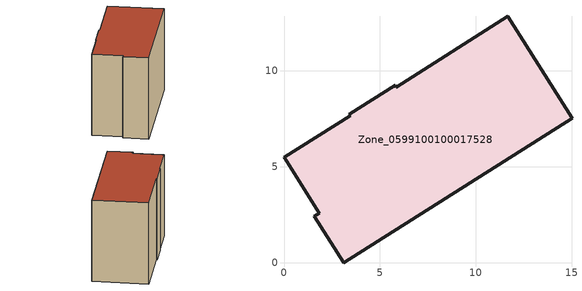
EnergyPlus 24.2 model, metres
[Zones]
Zone_0599100100017528
 floor ground (C_G): 1.59,2.41 1.84,2.59 0,5.5 3.44,7.66 3.4,7.74 5.8,9.24 5.85,9.16 11.68,12.84 15.01,7.54 3.11,0 z0
 wall outside (C_F): 1.84,2.59 1.59,2.41 3.11,0 15.01,7.54 11.68,12.84 5.85,9.16 5.8,9.24 3.4,7.74 3.44,7.66 0,5.5 1.84,2.59 z0:9.57
 roof outside (C_R): 5.8,9.24 3.4,7.74 3.44,7.66 0,5.5 1.84,2.59 1.59,2.41 3.11,0 15.01,7.54 11.68,12.84 5.85,9.16 z9.57
[BUILDING]
Pand.0599100100017528: North Axis=0; Terrain=City; Loads Convergence Tolerance Value=0.04; Temperature Convergence Tolerance Value=0.4; Solar Distribution=FullExterior; Maximum Number of Warmup Days=25; Minimum Number of Warmup Days=1
[Site:Location]
Rotterdam.The.Hague.AP_ZH_NLD Design_Conditions: Latitude=51.96; Longitude=4.45; Time Zone=1; Elevation=-4.5
[SITE:GROUNDTEMPERATURE:BUILDINGSURFACE]
18, 18, 18, 18, 18, 18, 18, 18, 18, 18, 18, 18
[MATERIAL] Thermal Absorptance=0.9; Solar Absorptance=0.7; Visible Absorptance=0.7
Name | Roughness | Thickness | Conductivity | Density | Specific Heat
G.TC.2015-2018 | MediumSmooth | 0.15 | 0.0428571 | 540 | 1210
F.TC.2015-2018 | Rough | 0.3 | 0.0666667 | 1920 | 840
R.TC.2015-2018 | MediumRough | 0.2 | 0.0333333 | 1500 | 1000
[CONSTRUCTION]
C_G: G.TC.2015-2018
C_F: F.TC.2015-2018
C_R: R.TC.2015-2018
[ZONE]
Zone_0599100100017528: Type=1; Multiplier=1; Ceiling Height=Autocalculate; Volume=Autocalculate; Floor Area=autocalculate; Part of Total Floor Area=Yes
[ZONEINFILTRATION:DESIGNFLOWRATE]
Infil_Zone_0599100100017528: Zone or ZoneList or Space or SpaceList=Zone_0599100100017528; Schedule=AlwaysOn; Design Flow Rate Calculation Method=Flow/Area; Flow Rate per Floor Area=0.0015; Constant Term Coefficient=1; Temperature Term Coefficient=0; Velocity Term Coefficient=0; Velocity Squared Term Coefficient=0
[HVACTEMPLATE:ZONE:IDEALLOADSAIRSYSTEM]
Zone_0599100100017528: Maximum Heating Supply Air Temperature=50; Minimum Cooling Supply Air Temperature=13; Maximum Heating Supply Air Humidity Ratio=0.0156; Minimum Cooling Supply Air Humidity Ratio=0.0077; Heating Limit=NoLimit; Cooling Limit=NoLimit; Dehumidification Control Type=ConstantSensibleHeatRatio; Cooling Sensible Heat Ratio=0.7; Dehumidification Setpoint=60; Humidification Control Type=None; Humidification Setpoint=30; Outdoor Air Method=None; Outdoor Air Flow Rate per Person=0.00944; Outdoor Air Flow Rate per Zone Floor Area=0; Outdoor Air Flow Rate per Zone=0; Demand Controlled Ventilation Type=None; Outdoor Air Economizer Type=NoEconomizer; Heat Recovery Type=None; Sensible Heat Recovery Effectiveness=0.7; Latent Heat Recovery Effectiveness=0.65
[ZONECONTROL:THERMOSTAT]
ThermostatControl_Zone_0599100100017528: Zone or ZoneList=Zone_0599100100017528; Control Type Schedule=DualSetpointControlType; Control 1=Thermostat_Zone_0599100100017528; Temperature Difference Between Cutout And Setpoint=0
[THERMOSTATSETPOINT:DUALSETPOINT]
Thermostat_Zone_0599100100017528: Heating Setpoint Temperature Schedule=HeatingSetpoint_Zone_0599100100017528; Cooling Setpoint Temperature Schedule=CoolingSetpoint_Zone_0599100100017528
[SCHEDULE:COMPACT]
HeatingSetpoint_Zone_0599100100017528: Through: 12/31, For: AllDays, Until: 24:00, 21
CoolingSetpoint_Zone_0599100100017528: Through: 12/31, For: AllDays, Until: 24:00, 24
DualSetpointControlType: Through: 12/31, For: AllDays, Until: 24:00, 4
AlwaysOn: Through: 12/31, For: AllDays, Until: 24:00, 1
